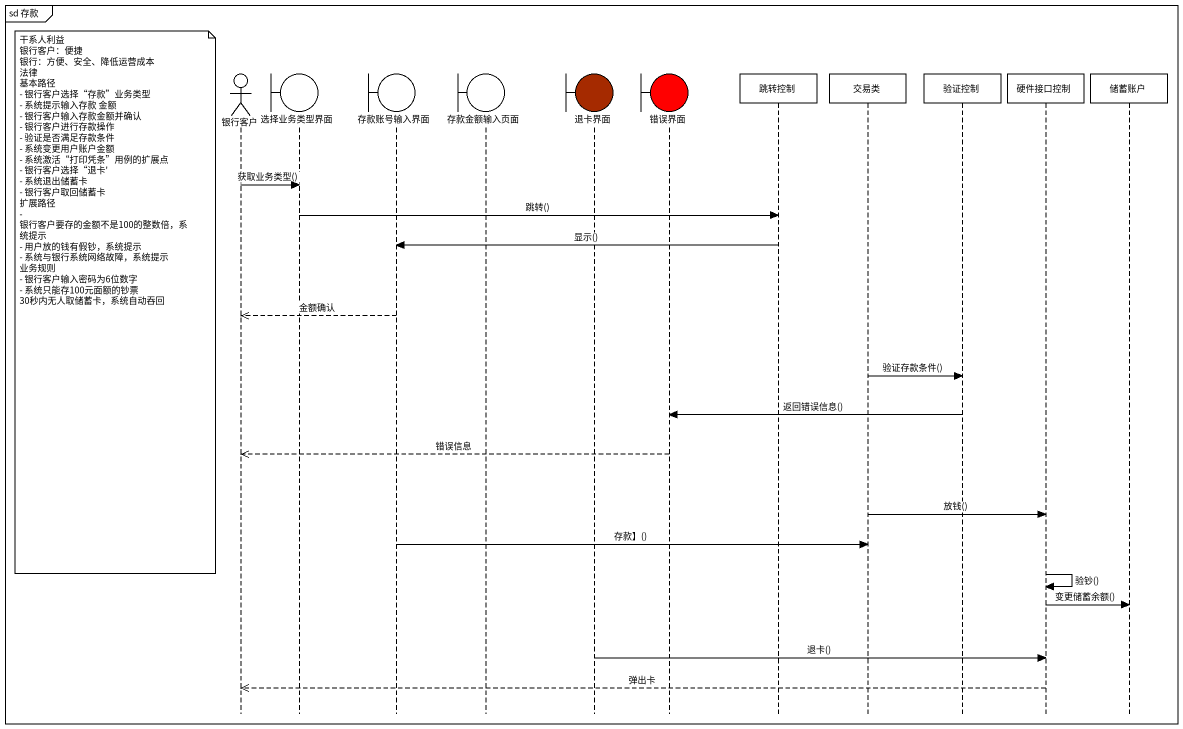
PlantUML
@startuml
mainframe sd 存款
hide footbox
actor 银行客户
boundary 选择业务类型界面
boundary 存款账号输入界面
boundary 存款金额输入页面
boundary 退卡界面 #A52A00
boundary 错误界面 #FF0000
participant 跳转控制
participant 交易类
participant 验证控制
participant 硬件接口控制
participant 储蓄账户

银行客户 -> 选择业务类型界面 : 获取业务类型()
选择业务类型界面 -> 跳转控制 : 跳转()
跳转控制 -> 存款账号输入界面 : 显示()
note left of 银行客户
  干系人利益
  银行客户：便捷
  银行：方便、安全、降低运营成本
  法律
  基本路径
  - 银行客户选择“存款”业务类型
  - 系统提示输入存款 金额
  - 银行客户输入存款金额并确认
  - 银行客户进行存款操作
  - 验证是否满足存款条件
  - 系统变更用户账户金额
  - 系统激活“打印凭条”用例的扩展点
  - 银行客户选择“退卡'
  - 系统退出储蓄卡
  - 银行客户取回储蓄卡
  扩展路径
  - 银行客户要存的金额不是100的整数倍，系统提示
  - 用户放的钱有假钞，系统提示
  - 系统与银行系统网络故障，系统提示
  业务规则
  - 银行客户输入密码为6位数字
  - 系统只能存100元面额的钞票
  30秒内无人取储蓄卡，系统自动吞回
end note
存款账号输入界面 -->> 银行客户 : 金额确认
交易类 -> 验证控制 : 验证存款条件()
验证控制 -> 错误界面 : 返回错误信息()
错误界面 -->> 银行客户 : 错误信息
交易类 -> 硬件接口控制 : 放钱()
存款账号输入界面 -> 交易类 : 存款】()
硬件接口控制 -> 硬件接口控制 : 验钞()
硬件接口控制 -> 储蓄账户 : 变更储蓄余额()
退卡界面 -> 硬件接口控制 : 退卡()
硬件接口控制 -->> 银行客户 : 弹出卡
@enduml
